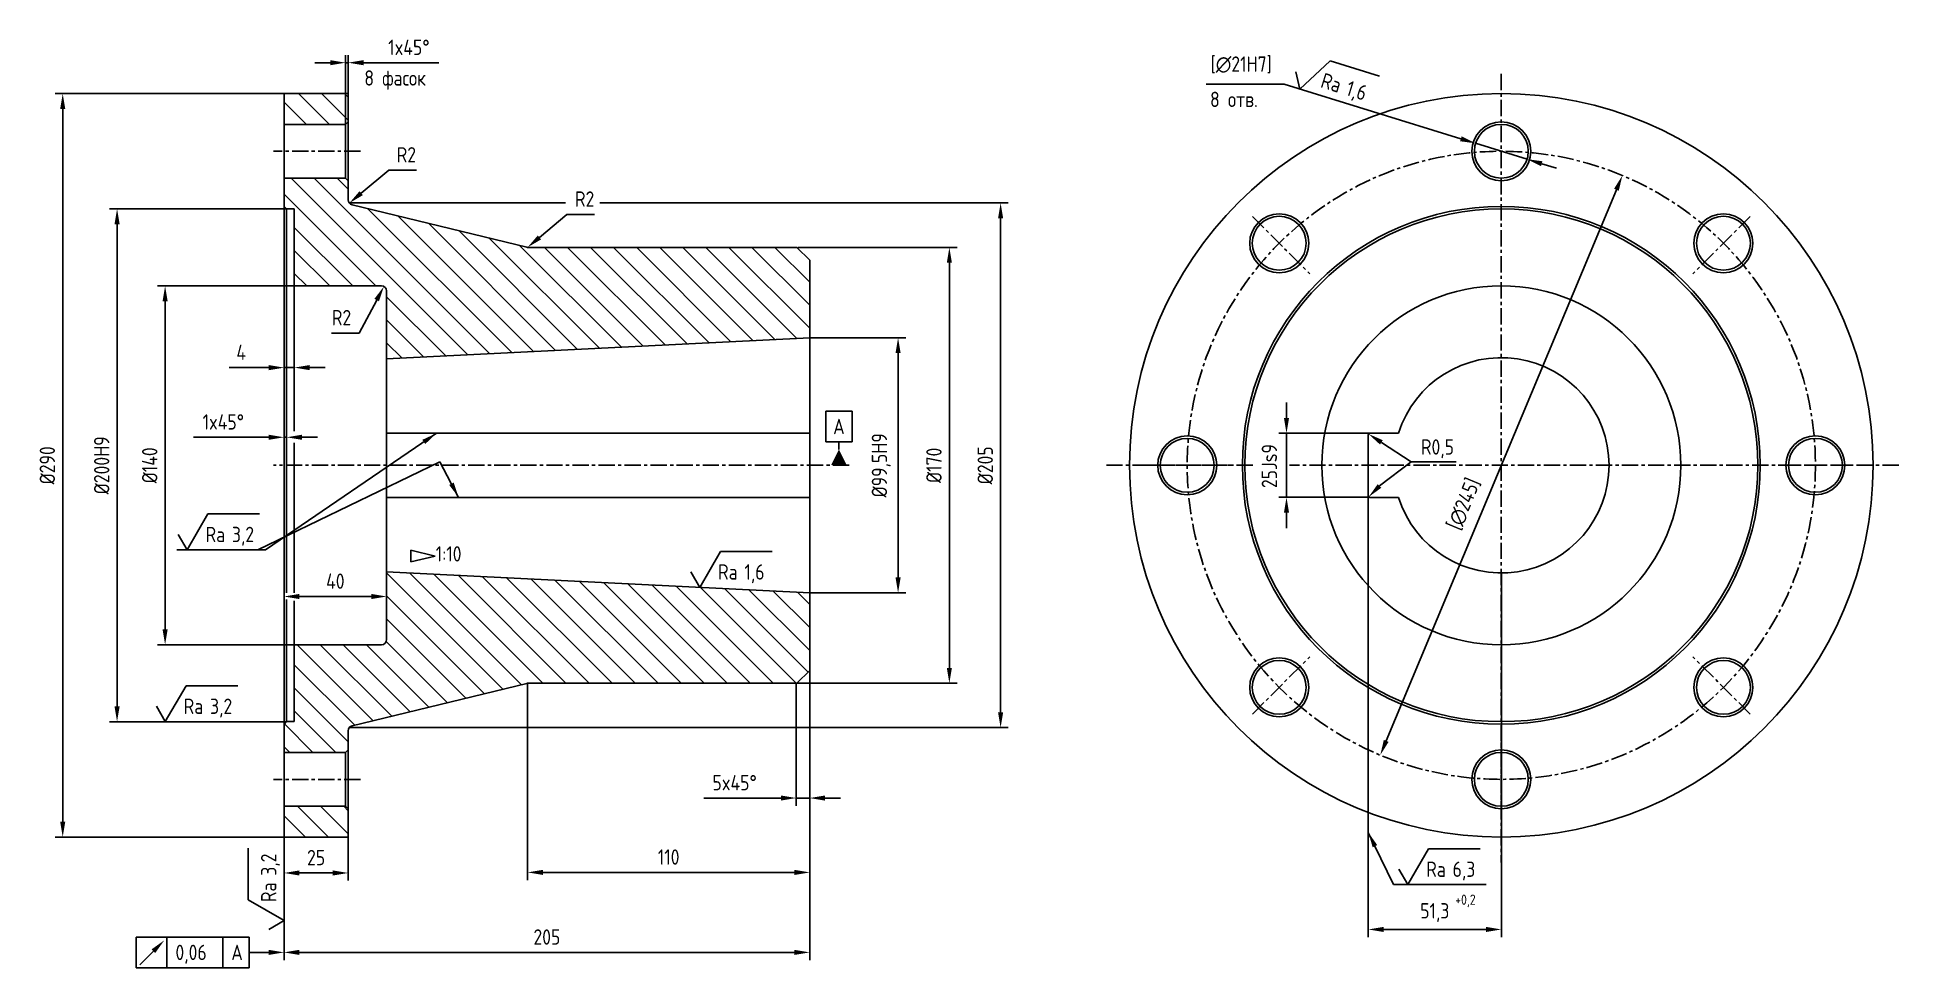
# Model space of a CAD drawing. Header units: millimetres. Extents: x 178 to 904, y 53 to 416.
import ezdxf
from ezdxf.enums import TextEntityAlignment as Align

# ---------------------------------------------------------------- set-up
doc = ezdxf.new("R2010")
doc.units = ezdxf.units.MM
doc.linetypes.add('CENTER', pattern=[50.8, 31.75, -6.35, 6.35, -6.35])
for name, color, linetype in [('Bord', 1, 'Continuous'), ('Cen', 5, 'CENTER'), ('Cont', 6, 'Continuous'), ('Dim', 7, 'Continuous'), ('Hatch', 2, 'Continuous'), ('Text', 3, 'Continuous')]:
    doc.layers.add(name, color=color, linetype=linetype)
doc.styles.add('Style1', font='romans.shx', dxfattribs={"width": 0.8})
doc.dimstyles.new('LIN 2', dxfattribs={"dimscale": 2, "dimtxt": 3, "dimasz": 3, "dimexe": 1.5, "dimexo": 0, "dimgap": 1.5, "dimtad": 1, "dimtoh": 1, "dimdec": 4, "dimrnd": 1, "dimdsep": 46, "dimtxsty": 'Style1', "dimcen": 0, "dimdle": 2, "dimclrd": 256, "dimclrt": 3, "dimadec": 0, "dimazin": 0, "dimtfac": 0.666667, "dimtdec": 4, "dimtmove": 0, "dimatfit": 0, "dimfxl": 1, "dimtvp": 0.833333, "dimtolj": 1, "dimtzin": 0, "dimarcsym": 0})

# ---------------------------------------------------------------- blocks, each defined once
blk = doc.blocks.new('*D7')
at = {"layer": 'Dim', "color": 0, "lineweight": -2, "transparency": 16777216}
for p, q in [((478.84, 164.01), (478.84, 56.01)), ((273.84, 104.01), (273.84, 56.01))]:
    blk.add_line(p, q, dxfattribs=at)
at = {"layer": 'Dim', "lineweight": -2, "transparency": 16777216}
blk.add_line((279.84, 59.01), (472.84, 59.01), dxfattribs=at)
at = {"layer": 'Dim', "transparency": 16777216}
for points in [[(279.84, 60.01), (279.84, 58.01), (273.84, 59.01)], [(472.84, 60.01), (472.84, 58.01), (478.84, 59.01)]]:
    blk.add_solid(points, dxfattribs=at)
at = {"layer": 'Dim', "color": 3, "transparency": 16777216, "insert": (376.34, 65.01), "char_height": 6, "attachment_point": 5, "style": 'Style1'}
blk.add_mtext('\\A1;205', dxfattribs=at)
blk = doc.blocks.new('*D8')
at = {"layer": 'Dim', "color": 0, "lineweight": -2, "transparency": 16777216}
for p, q in [((277.84, 319.01), (224.45, 319.01)), ((277.84, 179.01), (224.45, 179.01))]:
    blk.add_line(p, q, dxfattribs=at)
at = {"layer": 'Dim', "lineweight": -2, "transparency": 16777216}
blk.add_line((227.45, 185.01), (227.45, 313.01), dxfattribs=at)
at = {"layer": 'Dim', "transparency": 16777216}
for points in [[(226.45, 313.01), (228.45, 313.01), (227.45, 319.01)], [(226.45, 185.01), (228.45, 185.01), (227.45, 179.01)]]:
    blk.add_solid(points, dxfattribs=at)
at = {"layer": 'Dim', "color": 3, "transparency": 16777216, "insert": (221.45, 249.01), "char_height": 6, "attachment_point": 5, "rotation": 90, "style": 'Style1'}
blk.add_mtext('\\A1;%%c140', dxfattribs=at)
blk = doc.blocks.new('*D9')
at = {"layer": 'Dim', "color": 0, "lineweight": -2, "transparency": 16777216}
for p, q in [((274.84, 349.01), (205.72, 349.01)), ((274.84, 149.01), (205.72, 149.01))]:
    blk.add_line(p, q, dxfattribs=at)
at = {"layer": 'Dim', "lineweight": -2, "transparency": 16777216}
blk.add_line((208.72, 155.01), (208.72, 343.01), dxfattribs=at)
at = {"layer": 'Dim', "transparency": 16777216}
for points in [[(207.72, 343.01), (209.72, 343.01), (208.72, 349.01)], [(207.72, 155.01), (209.72, 155.01), (208.72, 149.01)]]:
    blk.add_solid(points, dxfattribs=at)
at = {"layer": 'Dim', "color": 3, "transparency": 16777216, "insert": (202.72, 249.01), "char_height": 6, "attachment_point": 5, "rotation": 90, "style": 'Style1'}
blk.add_mtext('\\A1;%%C200H9', dxfattribs=at)
blk = doc.blocks.new('*D10')
at = {"layer": 'Dim', "color": 0, "lineweight": -2, "transparency": 16777216}
for p, q in [((275.78, 394.01), (184.52, 394.01)), ((273.84, 104.01), (184.52, 104.01))]:
    blk.add_line(p, q, dxfattribs=at)
at = {"layer": 'Dim', "lineweight": -2, "transparency": 16777216}
blk.add_line((187.52, 388.01), (187.52, 110.01), dxfattribs=at)
at = {"layer": 'Dim', "transparency": 16777216}
for points in [[(186.52, 388.01), (188.52, 388.01), (187.52, 394.01)], [(186.52, 110.01), (188.52, 110.01), (187.52, 104.01)]]:
    blk.add_solid(points, dxfattribs=at)
at = {"layer": 'Dim', "color": 3, "transparency": 16777216, "insert": (181.52, 249.01), "char_height": 6, "attachment_point": 5, "rotation": 90, "style": 'Style1'}
blk.add_mtext('\\A1;%%c290', dxfattribs=at)
blk = doc.blocks.new('*D11')
at = {"layer": 'Dim', "color": 0, "lineweight": -2, "transparency": 16777216}
for p, q in [((478.84, 298.76), (516.3, 298.76)), ((478.84, 199.26), (516.3, 199.26))]:
    blk.add_line(p, q, dxfattribs=at)
at = {"layer": 'Dim', "lineweight": -2, "transparency": 16777216}
blk.add_line((513.3, 205.26), (513.3, 292.76), dxfattribs=at)
at = {"layer": 'Dim', "transparency": 16777216}
for points in [[(512.3, 292.76), (514.3, 292.76), (513.3, 298.76)], [(512.3, 205.26), (514.3, 205.26), (513.3, 199.26)]]:
    blk.add_solid(points, dxfattribs=at)
at = {"layer": 'Dim', "color": 3, "transparency": 16777216, "insert": (506.72, 249.01), "char_height": 6, "attachment_point": 5, "rotation": 90, "style": 'Style1'}
blk.add_mtext('\\A1;%%C99,5H9', dxfattribs=at)
blk = doc.blocks.new('*D12')
at = {"layer": 'Dim', "color": 0, "lineweight": -2, "transparency": 16777216}
for p, q in [((474.17, 334.01), (536.3, 334.01)), ((473.84, 164.01), (536.3, 164.01))]:
    blk.add_line(p, q, dxfattribs=at)
at = {"layer": 'Dim', "lineweight": -2, "transparency": 16777216}
blk.add_line((533.3, 170.01), (533.3, 328.01), dxfattribs=at)
at = {"layer": 'Dim', "transparency": 16777216}
for points in [[(532.3, 328.01), (534.3, 328.01), (533.3, 334.01)], [(532.3, 170.01), (534.3, 170.01), (533.3, 164.01)]]:
    blk.add_solid(points, dxfattribs=at)
at = {"layer": 'Dim', "color": 3, "transparency": 16777216, "insert": (527.3, 249.01), "char_height": 6, "attachment_point": 5, "rotation": 90, "style": 'Style1'}
blk.add_mtext('\\A1;%%c170', dxfattribs=at)
blk = doc.blocks.new('*D13')
at = {"layer": 'Dim', "color": 0, "lineweight": -2, "transparency": 16777216}
for p, q in [((273.84, 104.01), (273.84, 86.99)), ((298.84, 104.01), (298.84, 86.99))]:
    blk.add_line(p, q, dxfattribs=at)
at = {"layer": 'Dim', "lineweight": -2, "transparency": 16777216}
blk.add_line((279.84, 89.99), (292.84, 89.99), dxfattribs=at)
at = {"layer": 'Dim', "transparency": 16777216}
for points in [[(279.84, 90.99), (279.84, 88.99), (273.84, 89.99)], [(292.84, 90.99), (292.84, 88.99), (298.84, 89.99)]]:
    blk.add_solid(points, dxfattribs=at)
at = {"layer": 'Dim', "color": 3, "transparency": 16777216, "insert": (286.34, 95.99), "char_height": 6, "attachment_point": 5, "style": 'Style1'}
blk.add_mtext('\\A1;25', dxfattribs=at)
blk = doc.blocks.new('*D14')
at = {"layer": 'Dim', "color": 0, "lineweight": -2, "transparency": 16777216}
for p, q in [((478.84, 169.01), (478.84, 87.21)), ((368.84, 163.99), (368.84, 87.21))]:
    blk.add_line(p, q, dxfattribs=at)
at = {"layer": 'Dim', "lineweight": -2, "transparency": 16777216}
blk.add_line((472.84, 90.21), (374.84, 90.21), dxfattribs=at)
at = {"layer": 'Dim', "transparency": 16777216}
for points in [[(374.84, 91.21), (374.84, 89.21), (368.84, 90.21)], [(472.84, 91.21), (472.84, 89.21), (478.84, 90.21)]]:
    blk.add_solid(points, dxfattribs=at)
at = {"layer": 'Dim', "color": 3, "transparency": 16777216, "insert": (423.84, 96.21), "char_height": 6, "attachment_point": 5, "style": 'Style1'}
blk.add_mtext('\\A1;110', dxfattribs=at)
blk = doc.blocks.new('*D15')
at = {"layer": 'Dim', "color": 0, "lineweight": -2, "transparency": 16777216}
for p, q in [((297.84, 382.01), (297.84, 409.06)), ((298.84, 394.01), (298.84, 409.06))]:
    blk.add_line(p, q, dxfattribs=at)
at = {"layer": 'Dim', "lineweight": -2, "transparency": 16777216}
for p, q in [((291.84, 406.06), (285.84, 406.06)), ((297.84, 406.06), (298.84, 406.06)), ((304.84, 406.06), (334.21, 406.06))]:
    blk.add_line(p, q, dxfattribs=at)
at = {"layer": 'Dim', "transparency": 16777216}
for points in [[(291.84, 407.06), (291.84, 405.06), (297.84, 406.06)], [(304.84, 407.06), (304.84, 405.06), (298.84, 406.06)]]:
    blk.add_solid(points, dxfattribs=at)
at = {"layer": 'Dim', "color": 3, "transparency": 16777216, "insert": (322.53, 412.06), "char_height": 6, "attachment_point": 5, "style": 'Style1'}
blk.add_mtext('\\A1;1x45°', dxfattribs=at)
blk = doc.blocks.new('*D16')
at = {"layer": 'Dim', "lineweight": -2, "transparency": 16777216}
for p, q in [((314.66, 364.13), (303.91, 355.15)), ((325.43, 364.13), (314.66, 364.13))]:
    blk.add_line(p, q, dxfattribs=at)
at = {"layer": 'Dim', "transparency": 16777216}
blk.add_solid([(303.27, 355.92), (304.55, 354.38), (299.31, 351.3)], dxfattribs=at)
at = {"layer": 'Dim', "color": 3, "transparency": 16777216, "insert": (321.54, 370.13), "char_height": 6, "attachment_point": 5, "style": 'Style1'}
blk.add_mtext('\\A1;R2', dxfattribs=at)
blk = doc.blocks.new('*D17')
at = {"layer": 'Dim', "lineweight": -2, "transparency": 16777216}
for p, q in [((303.14, 300.61), (309.97, 313.48)), ((292.36, 300.61), (303.14, 300.61))]:
    blk.add_line(p, q, dxfattribs=at)
at = {"layer": 'Dim', "transparency": 16777216}
blk.add_solid([(309.08, 313.95), (310.85, 313.01), (312.78, 318.78)], dxfattribs=at)
at = {"layer": 'Dim', "color": 3, "transparency": 16777216, "insert": (296.25, 306.61), "char_height": 6, "attachment_point": 5, "style": 'Style1'}
blk.add_mtext('\\A1;R2', dxfattribs=at)
blk = doc.blocks.new('*D18')
at = {"layer": 'Dim', "lineweight": -2, "transparency": 16777216}
for p, q in [((384.18, 346.87), (373.43, 337.89)), ((394.95, 346.87), (384.18, 346.87))]:
    blk.add_line(p, q, dxfattribs=at)
at = {"layer": 'Dim', "transparency": 16777216}
blk.add_solid([(372.79, 338.66), (374.07, 337.12), (368.83, 334.04)], dxfattribs=at)
at = {"layer": 'Dim', "color": 3, "transparency": 16777216, "insert": (391.06, 352.87), "char_height": 6, "attachment_point": 5, "style": 'Style1'}
blk.add_mtext('\\A1;R2', dxfattribs=at)
blk = doc.blocks.new('*D19')
at = {"layer": 'Dim', "lineweight": -2, "transparency": 16777216}
for p, q in [((267.84, 287.11), (252.41, 287.11)), ((277.84, 287.11), (273.84, 287.11)), ((283.84, 287.11), (289.84, 287.11))]:
    blk.add_line(p, q, dxfattribs=at)
at = {"layer": 'Dim', "color": 0, "lineweight": -2, "transparency": 16777216}
for p, q in [((273.84, 279.53), (273.84, 290.11)), ((277.84, 279.53), (277.84, 290.11))]:
    blk.add_line(p, q, dxfattribs=at)
at = {"layer": 'Dim', "transparency": 16777216}
for points in [[(267.84, 288.11), (267.84, 286.11), (273.84, 287.11)], [(283.84, 288.11), (283.84, 286.11), (277.84, 287.11)]]:
    blk.add_solid(points, dxfattribs=at)
at = {"layer": 'Dim', "color": 3, "transparency": 16777216, "insert": (257.13, 293.11), "char_height": 6, "attachment_point": 5, "style": 'Style1'}
blk.add_mtext('\\A1;4', dxfattribs=at)
blk = doc.blocks.new('*D20')
at = {"layer": 'Dim', "color": 0, "lineweight": -2, "transparency": 16777216}
for p, q in [((273.84, 249.01), (273.84, 262.94)), ((274.84, 249.01), (274.84, 262.94))]:
    blk.add_line(p, q, dxfattribs=at)
at = {"layer": 'Dim', "lineweight": -2, "transparency": 16777216}
for p, q in [((267.84, 259.94), (238.47, 259.94)), ((274.84, 259.94), (273.84, 259.94)), ((280.84, 259.94), (286.84, 259.94))]:
    blk.add_line(p, q, dxfattribs=at)
at = {"layer": 'Dim', "transparency": 16777216}
for points in [[(267.84, 260.94), (267.84, 258.94), (273.84, 259.94)], [(280.84, 260.94), (280.84, 258.94), (274.84, 259.94)]]:
    blk.add_solid(points, dxfattribs=at)
at = {"layer": 'Dim', "color": 3, "transparency": 16777216, "insert": (250.16, 265.94), "char_height": 6, "attachment_point": 5, "style": 'Style1'}
blk.add_mtext('\\A1;1x45°', dxfattribs=at)
blk = doc.blocks.new('forma01')
at = {"layer": 'Bord'}
for p, q in [((-2.57, 4.21), (-2.57, 10.21)), ((-2.57, 10.21), (2.57, 10.21)), ((2.57, 4.21), (2.57, 10.21)), ((-2.57, 4.21), (2.57, 4.21)), ((0, 4.21), (0, 2.71))]:
    blk.add_line(p, q, dxfattribs=at)
blk.add_lwpolyline([(0, 2.71, 0, 3, 0), (0, -0.29, 3, 3, 0)], format="xyseb", dxfattribs=at)
at = {"layer": 'Text', "style": 'Style1', "width": 0.8}
blk.add_attdef('А', text='', height=3, dxfattribs=at).set_placement((0, 7.21), align=Align.MIDDLE)
blk = doc.blocks.new('sherISO_04')
at = {"layer": 'Text'}
blk.add_line((4.04, 7), (14.12, 7), dxfattribs=at)
blk.add_lwpolyline([(-1.73, 3), (0, 0), (4.04, 7)], dxfattribs=at)
at = {"layer": 'Text', "style": 'Style1', "width": 0.8}
blk.add_text('Ra', height=3, dxfattribs=at).set_placement((3.58, 1.5))
blk.add_attdef('3,2', (8.73, 1.5), '', height=3, dxfattribs=at)
blk = doc.blocks.new('forma19')
at = {"layer": 'Text'}
blk.add_line((2.68, 2.68), (0, 0), dxfattribs=at)
blk.add_lwpolyline([(4.8, 4.8, 0, 1, 0), (2.68, 2.68, 1, 1, 0)], format="xyseb", dxfattribs=at)
blk = doc.blocks.new('*D23')
at = {"layer": 'Dim', "color": 0, "lineweight": -2, "transparency": 16777216}
for p, q in [((273.84, 179.01), (273.84, 200.83)), ((313.84, 185.33), (313.84, 200.83))]:
    blk.add_line(p, q, dxfattribs=at)
at = {"layer": 'Dim', "lineweight": -2, "transparency": 16777216}
blk.add_line((279.84, 197.83), (307.84, 197.83), dxfattribs=at)
at = {"layer": 'Dim', "transparency": 16777216}
for points in [[(279.84, 198.83), (279.84, 196.83), (273.84, 197.83)], [(307.84, 198.83), (307.84, 196.83), (313.84, 197.83)]]:
    blk.add_solid(points, dxfattribs=at)
at = {"layer": 'Dim', "color": 3, "transparency": 16777216, "insert": (293.84, 203.83), "char_height": 6, "attachment_point": 5, "style": 'Style1'}
blk.add_mtext('\\A1;40', dxfattribs=at)
blk = doc.blocks.new('*D24')
at = {"layer": 'Dim', "lineweight": -2, "transparency": 16777216}
for p, q in [((663.83, 397.64), (633.4, 397.64)), ((732.8, 376.37), (663.83, 397.64)), ((758.6, 368.42), (738.53, 374.61)), ((764.33, 366.65), (770.07, 364.88))]:
    blk.add_line(p, q, dxfattribs=at)
at = {"layer": 'Dim', "transparency": 16777216}
for points in [[(733.09, 377.33), (732.5, 375.42), (738.53, 374.61)], [(764.63, 367.61), (764.04, 365.7), (758.6, 368.42)]]:
    blk.add_solid(points, dxfattribs=at)
at = {"layer": 'Dim', "color": 3, "transparency": 16777216, "insert": (647.11, 405.21), "char_height": 6, "attachment_point": 5, "style": 'Style1'}
blk.add_mtext('\\A1;[∅21H7]', dxfattribs=at)
blk = doc.blocks.new('*D25')
at = {"layer": 'Dim', "color": 0, "lineweight": -2, "transparency": 16777216}
for p, q in [((696.67, 249.01), (696.67, 64.96)), ((748.57, 207.01), (748.57, 64.96))]:
    blk.add_line(p, q, dxfattribs=at)
at = {"layer": 'Dim', "lineweight": -2, "transparency": 16777216}
blk.add_line((702.67, 67.96), (742.57, 67.96), dxfattribs=at)
at = {"layer": 'Dim', "transparency": 16777216}
for points in [[(702.67, 68.96), (702.67, 66.96), (696.67, 67.96)], [(742.57, 68.96), (742.57, 66.96), (748.57, 67.96)]]:
    blk.add_solid(points, dxfattribs=at)
at = {"layer": 'Dim', "color": 3, "transparency": 16777216, "insert": (722.62, 74.54), "char_height": 6, "attachment_point": 5, "style": 'Style1'}
blk.add_mtext('\\A1;51,3', dxfattribs=at)
blk = doc.blocks.new('*D26')
at = {"layer": 'Dim', "lineweight": -2, "transparency": 16777216}
blk.add_line((793.46, 356.51), (703.67, 141.51), dxfattribs=at)
at = {"layer": 'Dim', "transparency": 16777216}
for points in [[(792.54, 356.9), (794.38, 356.13), (795.77, 362.05)], [(702.75, 141.9), (704.6, 141.12), (701.36, 135.97)]]:
    blk.add_solid(points, dxfattribs=at)
at = {"layer": 'Dim', "color": 3, "transparency": 16777216, "insert": (734.04, 233.87), "char_height": 6, "attachment_point": 5, "rotation": 67.33438, "style": 'Style1'}
blk.add_mtext('\\A1;[∅245]', dxfattribs=at)
blk = doc.blocks.new('*D27')
at = {"layer": 'Dim', "color": 0, "lineweight": -2, "transparency": 16777216}
for p, q in [((478.84, 168.37), (478.84, 116.22)), ((473.59, 164.01), (473.59, 116.22))]:
    blk.add_line(p, q, dxfattribs=at)
at = {"layer": 'Dim', "lineweight": -2, "transparency": 16777216}
for p, q in [((467.59, 119.22), (437.53, 119.22)), ((478.84, 119.22), (473.59, 119.22)), ((484.84, 119.22), (490.84, 119.22))]:
    blk.add_line(p, q, dxfattribs=at)
at = {"layer": 'Dim', "transparency": 16777216}
for points in [[(467.59, 120.22), (467.59, 118.22), (473.59, 119.22)], [(484.84, 120.22), (484.84, 118.22), (478.84, 119.22)]]:
    blk.add_solid(points, dxfattribs=at)
at = {"layer": 'Dim', "color": 3, "transparency": 16777216, "insert": (449.56, 125.22), "char_height": 6, "attachment_point": 5, "style": 'Style1'}
blk.add_mtext('\\A1;5x45°', dxfattribs=at)

msp = doc.modelspace()

# ---------------------------------------------------------------- hatches: boundary and pattern name
at = {"layer": 'Hatch'}
h = msp.add_hatch(dxfattribs=at)
h.set_pattern_fill('ANSI31', color=256, scale=2, angle=270, style=0)
h.paths.add_polyline_path([(277.84117, 319.0123), (311.84117, 319.0123, -0.414213562), (313.84117, 317.0123), (313.84117, 290.5123), (478.84117, 298.7623), (478.84117, 329.0123), (473.84117, 334.0123), (368.84117, 334.0123), (300.36917, 350.64122, -0.346034691), (298.84117, 352.58472), (298.84117, 360.0123), (297.84117, 361.0123), (273.84117, 361.0123), (273.84117, 350.0123), (274.84117, 349.0123), (277.84117, 349.0123)])
h.paths.add_polyline_path([(273.84117, 394.0123), (273.84117, 382.0123), (297.84117, 382.0123), (298.84117, 383.0123), (298.84117, 394.0123)])
h.paths.add_polyline_path([(311.84117, 179.0123), (277.84117, 179.0123), (277.84117, 149.0123), (274.84117, 149.0123), (273.84117, 148.0123), (273.84117, 137.0123), (297.84117, 137.0123), (298.84117, 138.0123), (298.84117, 143.0123), (298.84117, 145.43988, -0.346034691), (300.36917, 147.38339), (368.84117, 164.0123), (473.84117, 164.0123), (478.84117, 169.0123), (478.84117, 199.2623), (313.84117, 207.5123), (313.84117, 186.5123), (313.84117, 181.0123, -0.414213562)])
h.paths.add_polyline_path([(298.84117, 104.0123), (298.84117, 115.0123), (297.84117, 116.0123), (273.84117, 116.0123), (273.84117, 104.0123)])

# ---------------------------------------------------------------- linework, layer by layer
at = {"layer": 'Bord'}
for p, q in [((216.13065, 65.01048), (260.26472, 65.01048)), ((216.13065, 53.01048), (216.13065, 65.01048)), ((228.13065, 53.01048), (228.13065, 65.01048)), ((249.979, 53.01048), (249.979, 65.01048)), ((260.26472, 53.01048), (260.26472, 65.01048)), ((267.84117, 59.01048), (260.26472, 59.01048)), ((216.13065, 53.01048), (260.26472, 53.01048))]:
    msp.add_line(p, q, dxfattribs=at)
msp.add_lwpolyline([(273.84117, 59.01048, 0, 2, 0), (267.84117, 59.01048, 2, 2, 0)], format="xyseb", dxfattribs=at)
at = {"layer": 'Cen', "ltscale": 0.2}
for p, q in [((748.56666, 401.69551), (748.56666, 94.0123)), ((303.64376, 371.5123), (269.66691, 371.5123)), ((651.49767, 346.0813), (673.84312, 323.73584)), ((845.63565, 346.0813), (823.29019, 323.73584)), ((494.25455, 249.0123), (269.75691, 249.0123)), ((651.6868, 249.0123), (593.56666, 249.0123)), ((611.29037, 249.0123), (642.89162, 249.0123)), ((903.56666, 249.0123), (666.01973, 249.0123)), ((885.84295, 249.0123), (854.24169, 249.0123)), ((651.49767, 151.94331), (673.84312, 174.28877)), ((845.63565, 151.94331), (823.29019, 174.28877)), ((748.56666, 111.73602), (748.56666, 143.33727)), ((303.64376, 126.5123), (269.66691, 126.5123))]:
    msp.add_line(p, q, dxfattribs=at)
msp.add_circle((748.56666, 249.0123), 122.5, dxfattribs=at)
at = {"layer": 'Cont'}
for p, q in [((298.84117, 394.0123), (273.84117, 394.0123)), ((298.84117, 394.0123), (298.84117, 352.58472)), ((298.84117, 355.0123), (298.84117, 388.0123)), ((297.84117, 382.0123), (273.84117, 382.0123)), ((297.84117, 382.0123), (298.84117, 383.0123)), ((297.84117, 382.0123), (297.84117, 361.0123)), ((297.84117, 361.0123), (273.84117, 361.0123)), ((298.84117, 360.0123), (297.84117, 361.0123)), ((274.84117, 349.0123), (273.84117, 350.0123)), ((277.84117, 349.0123), (274.84117, 349.0123)), ((277.84117, 349.0123), (277.84117, 262.30152)), ((368.49224, 334.09704), (300.36917, 350.64122)), ((473.84117, 334.0123), (369.20023, 334.0123)), ((478.84117, 329.0123), (473.84117, 334.0123)), ((478.84117, 249.0123), (478.84117, 329.0123)), ((277.84117, 319.0123), (311.84117, 319.0123)), ((313.84117, 249.0123), (313.84117, 317.0123)), ((313.84117, 311.5123), (313.84117, 249.0123)), ((478.84117, 298.7623), (313.84117, 290.5123)), ((313.84117, 261.5123), (478.84117, 261.5123)), ((708.4699, 261.5123), (697.26666, 261.5123)), ((277.84117, 257.7783), (277.84117, 199.33026)), ((696.66666, 260.9123), (696.66666, 237.1123)), ((313.84117, 249.0123), (313.84117, 181.0123)), ((313.84117, 186.5123), (313.84117, 249.0123)), ((478.84117, 249.0123), (478.84117, 169.0123)), ((313.84117, 236.5123), (478.84117, 236.5123)), ((708.4699, 236.5123), (697.26666, 236.5123)), ((478.84117, 199.2623), (313.84117, 207.5123)), ((277.84117, 196.17428), (277.84117, 149.0123)), ((277.84117, 179.0123), (311.84117, 179.0123)), ((478.84117, 169.0123), (473.84117, 164.0123)), ((368.49224, 163.92756), (300.36917, 147.38339)), ((473.84117, 164.0123), (369.20023, 164.0123)), ((274.84117, 149.0123), (273.84117, 148.0123)), ((277.84117, 149.0123), (274.84117, 149.0123)), ((298.84117, 104.0123), (298.84117, 145.43988)), ((298.84117, 138.0123), (297.84117, 137.0123)), ((298.84117, 143.0123), (298.84117, 110.0123)), ((297.84117, 137.0123), (273.84117, 137.0123)), ((297.84117, 116.0123), (297.84117, 137.0123)), ((297.84117, 116.0123), (273.84117, 116.0123)), ((297.84117, 116.0123), (298.84117, 115.0123)), ((298.84117, 104.0123), (273.84117, 104.0123))]:
    msp.add_line(p, q, dxfattribs=at)
at = {"layer": 'Cont', "linetype": 'Continuous'}
for p, q in [((273.84117, 394.0123), (273.84117, 249.0123)), ((274.84117, 349.0123), (274.84117, 249.0123)), ((273.84117, 104.0123), (273.84117, 249.0123)), ((274.84117, 199.2155), (274.84117, 249.0123)), ((274.84117, 149.0123), (274.84117, 196.63333))]:
    msp.add_line(p, q, dxfattribs=at)
at = {"layer": 'Cont'}
for centre, radius in [((748.56666, 249.0123), 145), ((748.56666, 371.5123), 11.5), ((748.56666, 371.5123), 10.5), ((748.56666, 249.0123), 101), ((748.56666, 249.0123), 100), ((661.94608, 335.63288), 11.5), ((661.94608, 335.63288), 10.5), ((835.18724, 335.63288), 11.5), ((835.18724, 335.63288), 10.5), ((748.56666, 249.0123), 70), ((626.06666, 249.0123), 11.5), ((626.06666, 249.0123), 10.5), ((871.06666, 249.0123), 11.5), ((871.06666, 249.0123), 10.5), ((661.94608, 162.39172), 11.5), ((661.94608, 162.39172), 10.5), ((835.18724, 162.39172), 11.5), ((835.18724, 162.39172), 10.5), ((748.56666, 126.5123), 11.5), ((748.56666, 126.5123), 10.5)]:
    msp.add_circle(centre, radius, dxfattribs=at)
for centre, radius, start, end in [((300.84117, 352.58472), 2, 180, 256.34958087), ((369.20023, 337.0123), 3, 256.34958087, 270), ((311.84117, 317.0123), 2, 0, 90), ((748.56666, 249.0123), 42, 197.31465359, 162.68534641), ((697.26666, 260.9123), 0.6, 90, 180), ((697.26666, 237.1123), 0.6, 180, 270), ((311.84117, 181.0123), 2, 270, 0), ((369.20023, 161.0123), 3, 90, 103.65041913), ((300.84117, 145.43988), 2, 103.65041913, 180)]:
    msp.add_arc(centre, radius, start, end, dxfattribs=at)
at = {"layer": 'Dim'}
for p, q in [((299.26891, 351.3486), (383.53852, 351.3486)), ((396.95455, 351.3486), (556.29624, 351.3486)), ((553.29624, 345.3486), (553.29624, 152.67601)), ((664.78679, 267.5123), (664.78679, 273.5123)), ((697.26666, 261.5123), (661.78679, 261.5123)), ((664.78679, 236.52898), (664.78679, 261.5123)), ((713.34679, 250.39429), (701.78577, 257.95635)), ((713.34679, 250.39429), (701.06114, 240.95442)), ((730.97536, 250.39429), (713.34679, 250.39429)), ((697.26666, 236.52898), (661.78679, 236.52898)), ((664.78679, 230.52898), (664.78679, 224.52898)), ((299.26891, 146.67601), (556.29624, 146.67601))]:
    msp.add_line(p, q, dxfattribs=at)
for points in [[(552.29624, 345.3486), (554.29624, 345.3486), (553.29624, 351.3486)], [(663.78679, 267.5123), (665.78679, 267.5123), (664.78679, 261.5123)], [(702.33317, 258.79323), (701.23837, 257.11948), (696.76454, 261.24074)], [(700.34964, 241.65711), (701.77265, 240.25174), (696.84505, 236.6854)], [(663.78679, 230.52898), (665.78679, 230.52898), (664.78679, 236.52898)], [(552.29624, 152.67601), (554.29624, 152.67601), (553.29624, 146.67601)]]:
    msp.add_solid(points, dxfattribs=at)
at = {"layer": 'Text'}
for p, q in [((332.76394, 213.62265), (323.33759, 215.85304)), ((323.33759, 215.85304), (323.33759, 211.39226)), ((332.76394, 213.62265), (323.33759, 211.39226))]:
    msp.add_line(p, q, dxfattribs=at)

# ---------------------------------------------------------------- block references
at = {"layer": 'Dim', "xscale": 2, "yscale": 2, "zscale": 2}
for p, rotation, values in [((669.9674, 395.74605), 342.8532948051219, {'3,2': '1,6'}), ((273.84117, 71.46005), 90, {'3,2': '3,2'})]:
    msp.add_blockref('sherISO_04', p, dxfattribs=dict(at, rotation=rotation)).add_auto_attribs(values)
for name, p, values in [('forma01', (490.23673, 249.73551), {'А': 'А'}), ('sherISO_04', (236.05781, 216.03303), {'3,2': '3,2'}), ('sherISO_04', (435.92919, 201.4079), {'3,2': '1,6'}), ('sherISO_04', (227.52391, 149.0123), {'3,2': '3,2'}), ('sherISO_04', (712.10729, 85.44287), {'3,2': '6,3'})]:
    msp.add_blockref(name, p, dxfattribs=at).add_auto_attribs(values)
msp.add_blockref('forma19', (217.54232, 54.13571), dxfattribs=at)

# ---------------------------------------------------------------- texts
at = {"layer": 'Dim', "color": 3, "linetype": 'Continuous', "lineweight": 20, "style": 'Style1', "width": 0.8}
for s, p in [('8 фасок', (305.15501, 397.09449)), ('8 отв.', (634.97756, 388.74926))]:
    msp.add_text(s, height=6, dxfattribs=at).set_placement(p)
at = {"layer": 'Dim', "color": 3, "char_height": 6, "attachment_point": 5, "rotation": 90, "style": 'Style1'}
for s, insert in [('\\A1;%%C205', (547.29624, 249.0123)), ('\\A1;25Js9', (658.1059, 248.706))]:
    msp.add_mtext(s, dxfattribs=dict(at, insert=insert))
at = {"layer": 'Dim', "color": 3, "insert": (723.66107, 255.46162), "char_height": 6, "attachment_point": 5, "style": 'Style1'}
msp.add_mtext('\\A1;R0,5', dxfattribs=at)
at = {"layer": 'Text', "style": 'Style1', "width": 0.8}
for s, height, p in [('1:10', 6, (332.98172, 211.46789)), ('+0,2', 4, (730.58567, 77.57558)), ('0,06', 6, (231.48702, 56.01048)), ('A', 6, (253.257, 56.01048))]:
    msp.add_text(s, height=height, dxfattribs=at).set_placement(p)

# ---------------------------------------------------------------- dimensions: what is measured, and where the dimension line sits
at = {"layer": 'Dim'}
for base, p1, p2, text, picture, middle in [((298.84117, 406.05813), (297.84117, 382.0123), (298.84117, 394.0123), '<>x45°', '*D15', (322.52688, 412.05813)), ((273.84117, 259.94227), (274.84117, 249.0123), (273.84117, 249.0123), '<>x45°', '*D20', (250.15545, 265.94227)), ((748.56666, 67.96384), (696.66666, 249.0123), (748.56666, 207.0123), '51,3', '*D25', (722.61666, 74.53527)), ((473.58588, 119.22489), (478.84117, 168.37479), (473.58588, 164.0123), '<>x45°', '*D27', (449.55731, 125.22489))]:
    dim = msp.add_linear_dim(base=base, p1=p1, p2=p2, text=text, dimstyle='LIN 2', dxfattribs=at)
    dim.commit()
    dim.dimension.update_dxf_attribs({"geometry": picture, "text_midpoint": middle})
for p1, p2, text, picture, middle in [((758.60057, 368.41865), (738.53275, 374.60596), '[<>H7]', '*D24', (647.11371, 397.63895)), ((795.77234, 362.05156), (701.36098, 135.97305), '[<>]', '*D26', (741.02492, 230.95277))]:
    dim = msp.add_diameter_dim_2p(p1=p1, p2=p2, text=text, dimstyle='LIN 2', dxfattribs=at)
    dim.commit()
    dim.dimension.update_dxf_attribs({"geometry": picture, "text_midpoint": middle, "dimtype": 163})
for base, p1, p2, text, picture, middle in [((187.51568, 104.0123), (275.7841, 394.0123), (273.84117, 104.0123), '%%c<>', '*D10', (181.51568, 249.0123)), ((208.72121, 349.0123), (274.84117, 149.0123), (274.84117, 349.0123), '%%C<>H9', '*D9', (202.72121, 249.0123)), ((533.29624, 334.0123), (473.84117, 164.0123), (474.16711, 334.0123), '%%c<>', '*D12', (527.29624, 249.0123)), ((227.45143, 319.0123), (277.84117, 179.0123), (277.84117, 319.0123), '%%c<>', '*D8', (221.45143, 249.0123)), ((513.29624, 298.7623), (478.84117, 199.2623), (478.84117, 298.7623), '%%C99,5H9', '*D11', (506.72481, 249.0123))]:
    dim = msp.add_linear_dim(base=base, p1=p1, p2=p2, angle=90, text=text, dimstyle='LIN 2', dxfattribs=at)
    dim.commit()
    dim.dimension.update_dxf_attribs({"geometry": picture, "text_midpoint": middle})
for center, mpoint, picture, middle in [((300.84117, 352.58472), (299.3064, 351.30235), '*D16', (314.65662, 364.12827)), ((370.36001, 335.32638), (368.82525, 334.044), '*D18', (384.17547, 346.86992)), ((311.84117, 317.0123), (312.77896, 318.77881), '*D17', (303.13559, 300.61382))]:
    dim = msp.add_radius_dim(center=center, mpoint=mpoint, dimstyle='LIN 2', override={"dimtmove": 1}, dxfattribs=at)
    dim.commit()
    dim.dimension.update_dxf_attribs({"geometry": picture, "text_midpoint": middle, "dimtype": 164})
dim = msp.add_linear_dim(base=(277.84117, 287.11033), p1=(273.84117, 279.53031), p2=(277.84117, 279.53031), dimstyle='LIN 2', dxfattribs=at)
dim.commit()
dim.dimension.update_dxf_attribs({"geometry": '*D19', "text_midpoint": (257.12688, 287.11033), "dimtype": 160})
for base, p1, p2, picture, middle in [((313.84117, 197.83465), (273.84117, 179.0123), (313.84117, 185.33037), '*D23', (293.84117, 203.83465)), ((368.84371, 90.21441), (478.84117, 169.0123), (368.84371, 163.99104), '*D14', (423.84244, 96.21441)), ((478.84117, 59.01048), (273.84117, 104.0123), (478.84117, 164.0123), '*D7', (376.34117, 65.01048)), ((298.84117, 89.98649), (273.84117, 104.0123), (298.84117, 104.0123), '*D13', (286.34117, 95.98649))]:
    dim = msp.add_linear_dim(base=base, p1=p1, p2=p2, dimstyle='LIN 2', dxfattribs=at)
    dim.commit()
    dim.dimension.update_dxf_attribs({"geometry": picture, "text_midpoint": middle})

# ---------------------------------------------------------------- leaders
for points in [[(333.28982, 261.5123), (266.63536, 216.03303), (231.98248, 216.03303)], [(696.66666, 105.82888), (706.57707, 85.44287), (742.63412, 85.44287)]]:
    msp.add_leader(points, dimstyle='LIN 2', override={"dimgap": 1.5, "dimtad": 0}, dxfattribs=at)
at = {"layer": 'Dim', "annotation_type": 0, "has_hookline": 1, "hookline_direction": 1}
msp.add_leader([(341.91656, 236.5123), (334.58383, 250.37905), (263.63536, 216.03303), (260.63536, 216.03303)], dimstyle='LIN 2', override={"dimgap": 1.5, "dimtad": 0}, dxfattribs=at)

doc.saveas('drawing.dxf')
